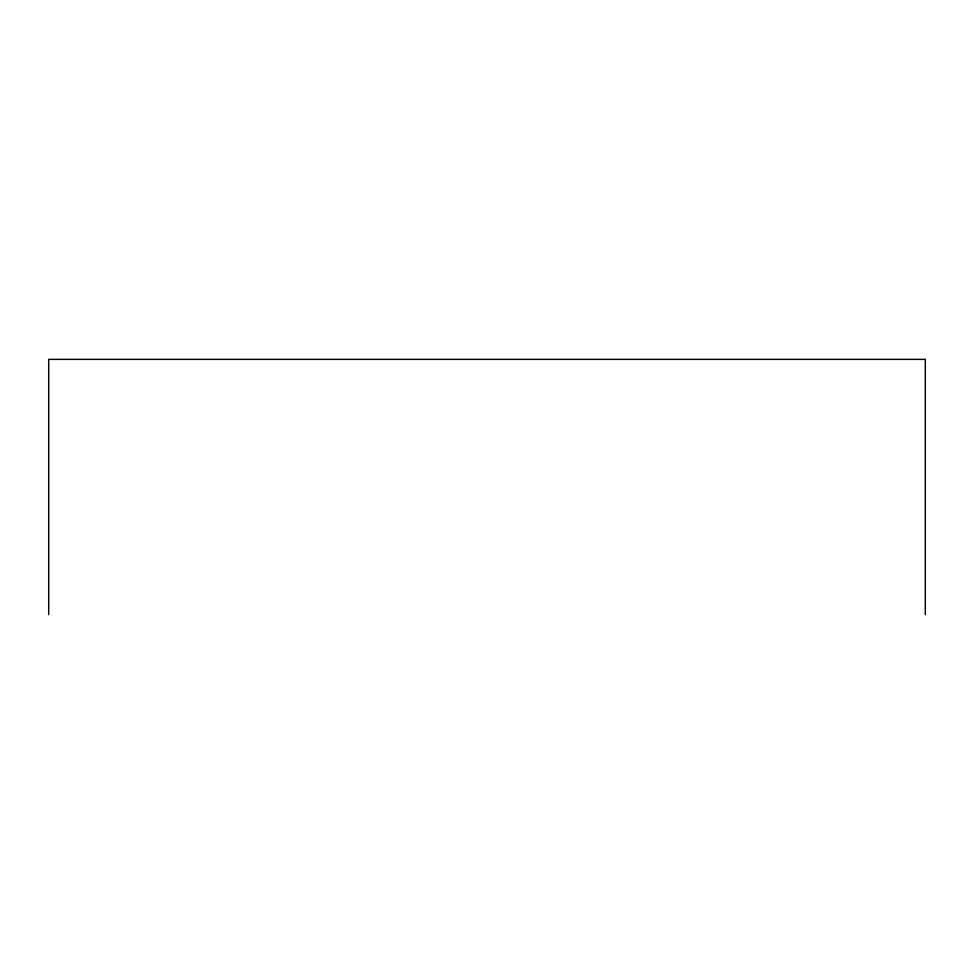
<?xml version="1.0" encoding="UTF-8"?>
<svg xmlns="http://www.w3.org/2000/svg" width="974" height="974" viewBox="0 0 974 974"><rect width="100%" height="100%" fill="white"/><g stroke="black" fill="none" stroke-linecap="round" stroke-linejoin="round"><path stroke-width="1.46" d="M925.3 614.631L925.3 359.369L48.7 359.369L48.7 614.631"/></g></svg>
